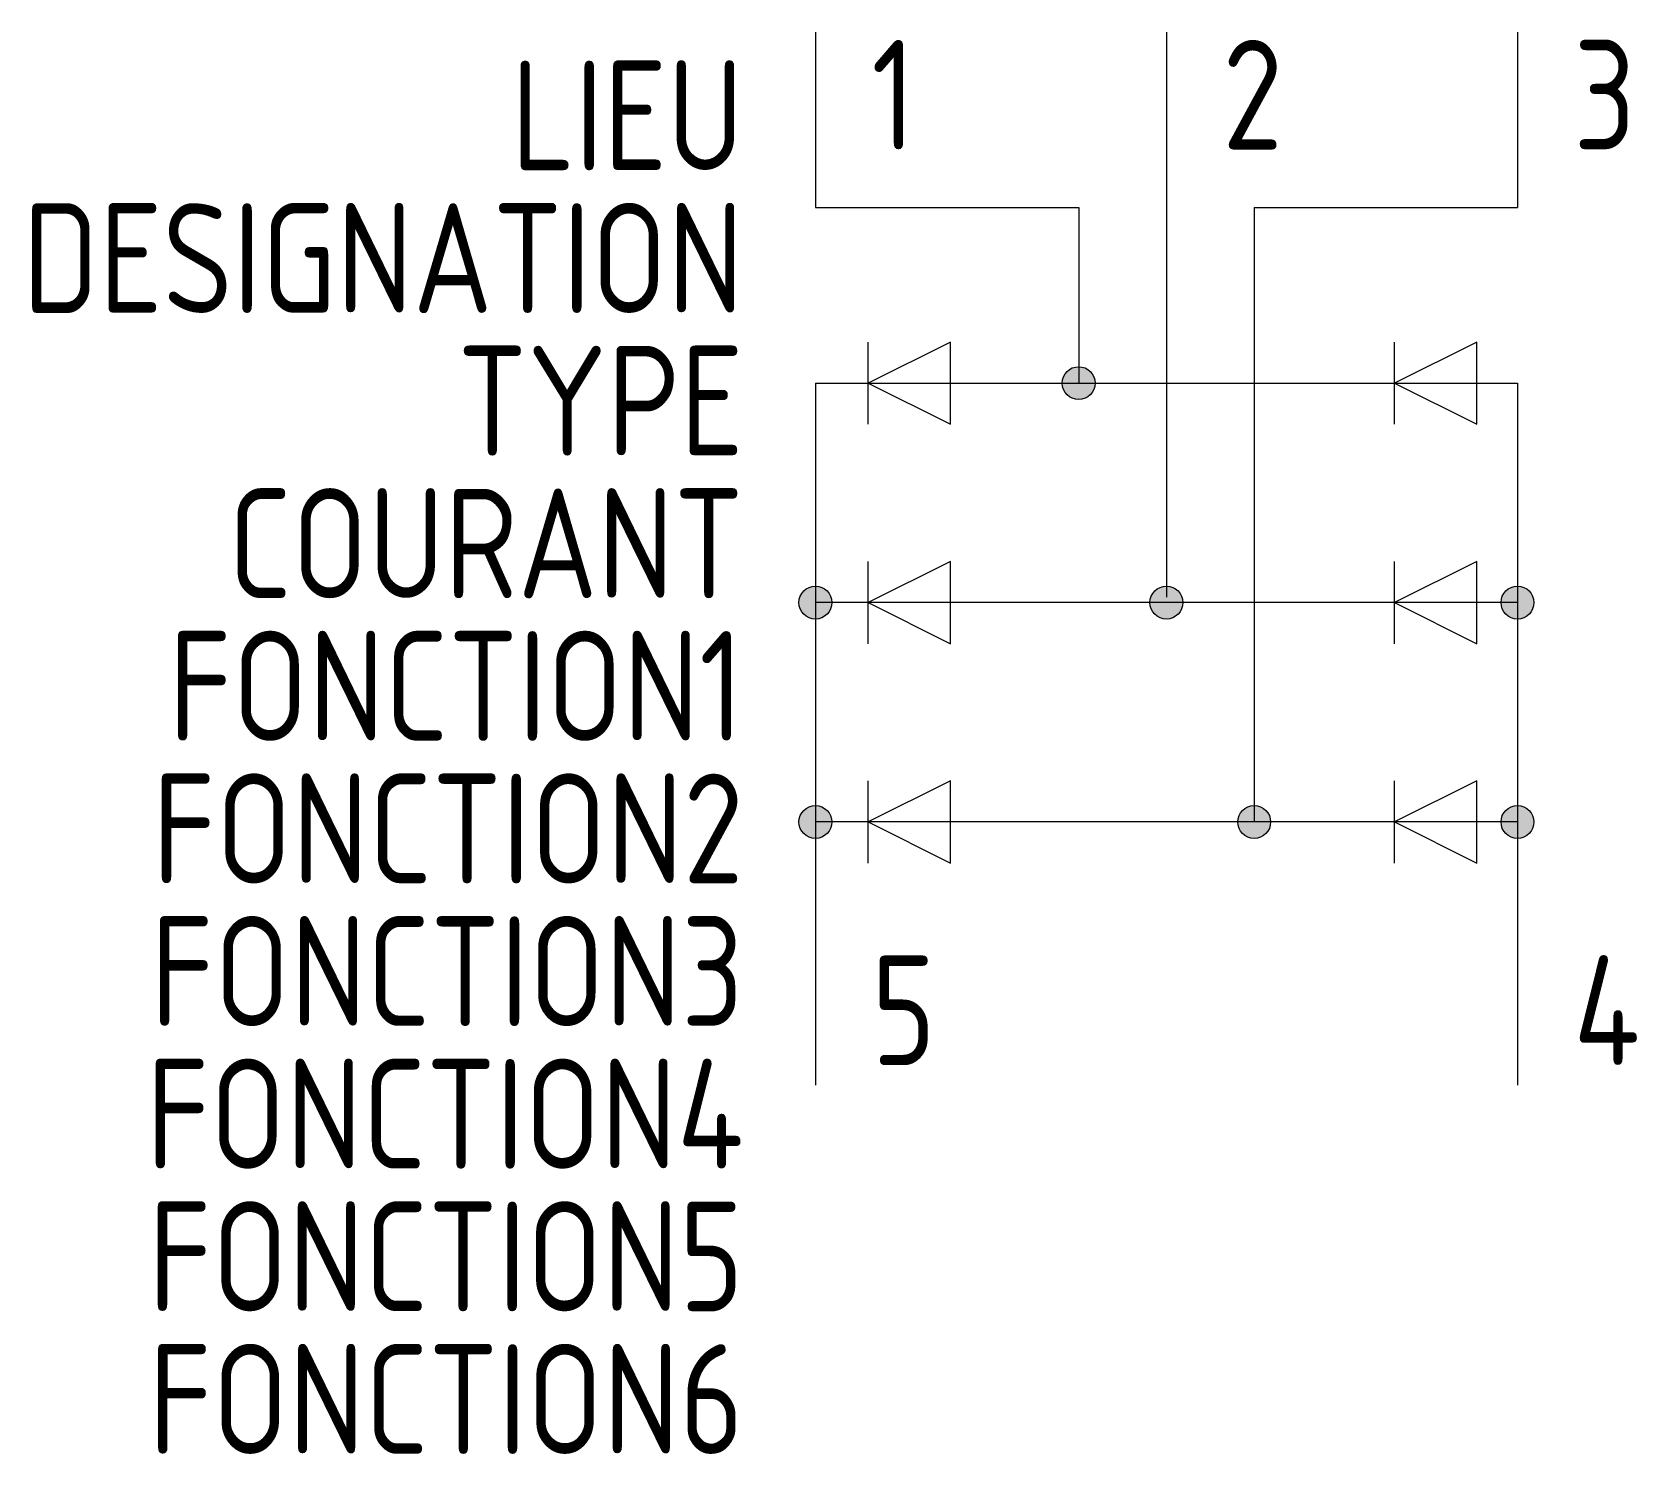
# Model space of a CAD drawing. Extents: x -1602.5 to -1565.9, y -912 to -879.6.
import ezdxf
from ezdxf.enums import TextEntityAlignment as Align

# ---------------------------------------------------------------- set-up
doc = ezdxf.new("R2010")
doc.units = 0
doc.header["$LTSCALE"] = 0.3
for name, color, linetype in [('SYMB_FIL', 3, 'CONTINUOUS'), ('SYMB_FIL_FIN', 1, 'CONTINUOUS'), ('SYMB_TXT_CONTACT', 2, 'CONTINUOUS'), ('SYMB_TXT_NOM', 3, 'CONTINUOUS')]:
    doc.layers.add(name, color=color, linetype=linetype)
doc.styles.add('NET2_5', font='isocp.shx', dxfattribs={"width": 0.9, "height": 2.5})

msp = doc.modelspace()

# ---------------------------------------------------------------- hatches: boundary and pattern name
at = {"layer": 'SYMB_FIL'}
for points in [[(-1579.009, -887.593, 1), (-1578.259, -887.593, 1)], [(-1585.009, -892.593, 1), (-1584.259, -892.593, 1)], [(-1577.009, -892.593, 1), (-1576.259, -892.593, 1)], [(-1569.009, -892.593, 1), (-1568.259, -892.593, 1)], [(-1585.009, -897.593, 1), (-1584.259, -897.593, 1)], [(-1575.009, -897.593, 1), (-1574.259, -897.593, 1)], [(-1569.009, -897.593, 1), (-1568.259, -897.593, 1)]]:
    msp.add_hatch(color=256, dxfattribs=at).paths.add_polyline_path(points)

# ---------------------------------------------------------------- linework, layer by layer
for p, q in [((-1584.634, -879.593), (-1584.634, -883.593)), ((-1576.634, -879.593), (-1576.634, -892.468)), ((-1568.634, -879.593), (-1568.634, -883.593)), ((-1584.634, -883.593), (-1578.634, -883.593)), ((-1578.634, -883.593), (-1578.634, -887.593)), ((-1574.634, -883.593), (-1568.634, -883.593)), ((-1574.634, -883.593), (-1574.634, -897.593)), ((-1584.634, -887.593), (-1568.634, -887.593)), ((-1584.634, -887.593), (-1584.634, -903.593)), ((-1568.634, -887.593), (-1568.634, -903.593)), ((-1568.634, -892.593), (-1584.634, -892.593)), ((-1568.634, -897.593), (-1584.634, -897.593))]:
    msp.add_line(p, q, dxfattribs=at)
for centre in [(-1578.634, -887.593), (-1584.634, -892.593), (-1576.634, -892.593), (-1568.634, -892.593), (-1584.634, -897.593), (-1574.634, -897.593), (-1568.634, -897.593)]:
    msp.add_circle(centre, 0.375, dxfattribs=at)
at = {"layer": 'SYMB_FIL_FIN'}
for p, q in [((-1581.559, -886.656), (-1583.434, -887.593)), ((-1583.434, -888.531), (-1583.434, -886.656)), ((-1581.559, -888.531), (-1581.559, -886.656)), ((-1571.434, -888.531), (-1571.434, -886.656)), ((-1569.559, -886.656), (-1571.434, -887.593)), ((-1569.559, -888.531), (-1569.559, -886.656)), ((-1583.434, -887.593), (-1581.559, -888.531)), ((-1571.434, -887.593), (-1569.559, -888.531)), ((-1583.434, -893.531), (-1583.434, -891.656)), ((-1581.559, -891.656), (-1583.434, -892.593)), ((-1581.559, -893.531), (-1581.559, -891.656)), ((-1571.434, -893.531), (-1571.434, -891.656)), ((-1569.559, -891.656), (-1571.434, -892.593)), ((-1569.559, -893.531), (-1569.559, -891.656)), ((-1583.434, -892.593), (-1581.559, -893.531)), ((-1571.434, -892.593), (-1569.559, -893.531)), ((-1581.559, -896.656), (-1583.434, -897.593)), ((-1583.434, -898.531), (-1583.434, -896.656)), ((-1581.559, -898.531), (-1581.559, -896.656)), ((-1569.559, -896.656), (-1571.434, -897.593)), ((-1571.434, -898.531), (-1571.434, -896.656)), ((-1569.559, -898.531), (-1569.559, -896.656)), ((-1583.434, -897.593), (-1581.559, -898.531)), ((-1571.434, -897.593), (-1569.559, -898.531))]:
    msp.add_line(p, q, dxfattribs=at)

# ---------------------------------------------------------------- texts
at = {"layer": 'SYMB_TXT_CONTACT', "style": 'NET2_5', "width": 0.9, "flags": 8}
for tag, p, s in [('1', (-1583.359, -882.272), 'L1'), ('2', (-1575.359, -882.272), 'L2'), ('3', (-1567.359, -882.272), 'L3'), ('5', (-1583.359, -903.133), '+'), ('4', (-1567.359, -903.133), '-')]:
    msp.add_attdef(tag, p, s, height=2.5, dxfattribs=at)
at = {"layer": 'SYMB_TXT_NOM', "style": 'NET2_5', "width": 0.9, "flags": 8}
for tag, text, p in [('LIEU', '', (-1586.269, -882.743)), ('DESIGNATION', 'D?', (-1586.269, -885.993)), ('TYPE', '', (-1586.269, -889.243)), ('COURANT', '?A', (-1586.269, -892.493)), ('FONCTION1', '', (-1586.269, -895.743)), ('FONCTION2', '', (-1586.269, -898.993)), ('FONCTION3', '', (-1586.269, -902.243)), ('FONCTION4', '', (-1586.269, -905.493)), ('FONCTION5', '', (-1586.269, -908.743)), ('FONCTION6', '', (-1586.269, -911.993))]:
    msp.add_attdef(tag, text=text, height=2.5, dxfattribs=at).set_placement(p, align=Align.RIGHT)

doc.saveas('drawing.dxf')
